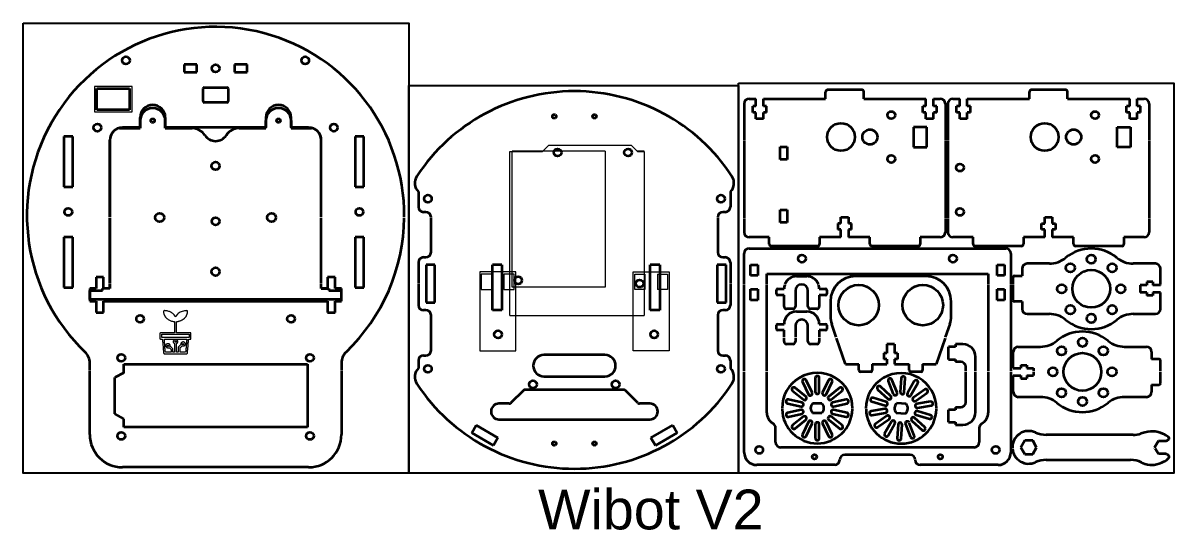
# Model space of a CAD drawing. Extents: x 80 to 538, y 371 to 572.
import ezdxf

# ---------------------------------------------------------------- set-up
doc = ezdxf.new("R2010")
doc.units = 0

msp = doc.modelspace()

# ---------------------------------------------------------------- linework, layer by layer
at = {"color": 7, "lineweight": 35, "ltscale": 0.075}
for p, q in [((144.27, 555.75), (144.27, 552.75)), ((149.27, 552.75), (149.27, 555.75)), ((164.27, 555.75), (164.27, 552.75)), ((169.27, 552.75), (169.27, 555.75)), ((371.57, 539.19), (371.57, 542.19)), ((374.57, 539.19), (374.57, 542.19)), ((439.17, 539.19), (439.17, 542.19)), ((442.17, 539.19), (442.17, 542.19)), ((452.57, 539.19), (452.57, 542.19)), ((455.57, 539.19), (455.57, 542.19)), ((520.17, 539.19), (520.17, 542.19)), ((523.17, 539.19), (523.17, 542.19)), ((126.77, 533.5), (126.77, 530.5)), ((136.77, 530.5), (136.77, 533.5)), ((176.77, 530.5), (176.77, 533.5)), ((186.77, 533.5), (186.77, 530.5)), ((374.57, 534.19), (371.57, 534.19)), ((442.17, 534.19), (439.17, 534.19)), ((455.57, 534.19), (452.57, 534.19)), ((523.17, 534.19), (520.17, 534.19)), ((405.37, 495.19), (408.37, 495.19)), ((486.37, 495.19), (489.37, 495.19)), ((405.37, 487.19), (405.37, 490.19)), ((408.37, 490.19), (408.37, 487.19)), ((486.37, 487.19), (486.37, 490.19)), ((489.37, 490.19), (489.37, 487.19)), ((474.37, 471.79), (477.37, 471.79)), ((112.27, 471.25), (109.27, 471.25)), ((114.77, 466.75), (111.77, 466.75)), ((198.77, 466.75), (201.77, 466.75)), ((204.27, 471.25), (201.27, 471.25)), ((524.37, 468.19), (524.37, 465.19)), ((532.37, 468.19), (529.37, 468.19)), ((532.37, 465.19), (529.37, 465.19)), ((477.37, 461.59), (474.37, 461.59)), ((109.27, 457.25), (112.27, 457.25)), ((201.27, 457.25), (204.27, 457.25)), ((426.66, 444.69), (423.66, 444.69)), ((453.87, 444.65), (450.87, 444.65)), ((237.41, 438.19), (237.41, 435.19)), ((361.41, 438.19), (361.41, 435.19)), ((473.87, 435.19), (476.87, 435.19)), ((481.87, 435.19), (481.87, 433.91)), ((531.87, 438.79), (528.87, 438.79)), ((473.87, 432.19), (476.87, 432.19)), ((481.87, 433.61), (481.87, 432.19)), ((528.87, 428.59), (531.87, 428.59)), ((450.87, 412.65), (453.87, 412.65))]:
    msp.add_line(p, q, dxfattribs=at)
at = {"color": 7, "lineweight": 35, "ltscale": 0.125}
for p, q in [((149.27, 555.75), (144.27, 555.75)), ((169.27, 555.75), (164.27, 555.75)), ((144.27, 552.75), (149.27, 552.75)), ((164.27, 552.75), (169.27, 552.75)), ((151.77, 541.22), (151.77, 546.22)), ((161.77, 546.22), (161.77, 541.22)), ((381.19, 518.07), (381.19, 523.07)), ((383.99, 523.07), (383.99, 518.07)), ((381.19, 493.07), (381.19, 498.07)), ((383.99, 498.07), (383.99, 493.07)), ((106.77, 466.75), (106.77, 461.75)), ((206.77, 461.75), (206.77, 466.75)), ((106.77, 466), (111.77, 466)), ((201.77, 466), (206.77, 466)), ((448.07, 438.65), (448.07, 443.65)), ((448.07, 413.65), (448.07, 418.65))]:
    msp.add_line(p, q, dxfattribs=at)
at = {"color": 7, "lineweight": 35, "ltscale": 0.325}
for p, q in [((109.58, 546.28), (122.58, 546.28)), ((122.58, 537.78), (109.58, 537.78))]:
    msp.add_line(p, q, dxfattribs=at)
at = {"color": 7, "lineweight": 35, "ltscale": 0.2125}
for p, q in [((109.58, 537.78), (109.58, 546.28)), ((122.58, 546.28), (122.58, 537.78)), ((405.37, 487.19), (396.87, 487.19)), ((416.87, 487.19), (408.37, 487.19)), ((486.37, 487.19), (477.87, 487.19)), ((497.87, 487.19), (489.37, 487.19))]:
    msp.add_line(p, q, dxfattribs=at)
at = {"color": 7, "lineweight": 35, "ltscale": 0.225}
for p, q in [((152.27, 546.72), (161.27, 546.72)), ((161.27, 540.72), (152.27, 540.72))]:
    msp.add_line(p, q, dxfattribs=at)
at = {"color": 7, "lineweight": 35, "ltscale": 0.07}
for p, q in [((399.27, 542.19), (399.27, 544.99)), ((414.47, 542.19), (414.47, 544.99)), ((480.27, 542.19), (480.27, 544.99)), ((495.47, 542.19), (495.47, 544.99)), ((381.19, 523.07), (383.99, 523.07)), ((383.99, 518.07), (381.19, 518.07)), ((381.19, 498.07), (383.99, 498.07)), ((383.99, 493.07), (381.19, 493.07)), ((376.87, 484.39), (376.87, 487.19)), ((396.87, 487.19), (396.87, 484.39)), ((416.87, 484.39), (416.87, 487.19)), ((436.87, 487.19), (436.87, 484.39)), ((457.87, 484.39), (457.87, 487.19)), ((477.87, 487.19), (477.87, 484.39)), ((497.87, 484.39), (497.87, 487.19)), ((517.87, 487.19), (517.87, 484.39)), ((450.87, 443.65), (448.07, 443.65)), ((448.07, 438.65), (450.87, 438.65)), ((450.87, 418.65), (448.07, 418.65)), ((448.07, 413.65), (450.87, 413.65))]:
    msp.add_line(p, q, dxfattribs=at)
at = {"color": 7, "lineweight": 35, "ltscale": 0.345}
for p, q in [((413.77, 545.69), (399.97, 545.69)), ((494.77, 545.69), (480.97, 545.69))]:
    msp.add_line(p, q, dxfattribs=at)
at = {"color": 7, "lineweight": 35}
for p, q in [((366.87, 540.19), (366.87, 525.75)), ((374.57, 542.19), (399.27, 542.19)), ((414.47, 542.19), (439.17, 542.19)), ((446.87, 540.19), (446.87, 525.75)), ((447.87, 540.19), (447.87, 525.75)), ((455.57, 542.19), (480.27, 542.19)), ((495.47, 542.19), (520.17, 542.19)), ((527.87, 540.19), (527.87, 525.75)), ((176.77, 530.75), (136.77, 530.75)), ((96.47, 527.25), (96.47, 507.25)), ((99.97, 507.25), (99.97, 527.25)), ((212.21, 527.25), (212.21, 507.25)), ((215.71, 507.25), (215.71, 527.25)), ((114.77, 525.75), (114.77, 495.23)), ((114.77, 495.23), (114.77, 525.75)), ((198.77, 495.23), (198.77, 525.75)), ((198.77, 495.23), (198.77, 525.75)), ((366.87, 525.45), (366.87, 494.67)), ((446.87, 525.45), (446.87, 494.67)), ((447.87, 525.45), (447.87, 494.67)), ((527.87, 525.45), (527.87, 494.67)), ((114.77, 494.93), (114.77, 469.09)), ((114.77, 469.09), (114.77, 494.93)), ((198.77, 469.09), (198.77, 494.93)), ((198.77, 469.09), (198.77, 494.93)), ((366.87, 494.37), (366.87, 489.19)), ((446.87, 494.37), (446.87, 489.19)), ((447.87, 494.37), (447.87, 489.19)), ((527.87, 494.37), (527.87, 489.19)), ((96.47, 487.25), (96.47, 467.25)), ((99.97, 467.25), (99.97, 487.25)), ((212.21, 487.25), (212.21, 467.25)), ((215.71, 467.25), (215.71, 487.25)), ((366.87, 468.53), (366.87, 480.69)), ((368.87, 482.69), (470.87, 482.69)), ((472.87, 480.69), (472.87, 468.53)), ((375.87, 472.69), (463.87, 472.69)), ((375.87, 468.53), (375.87, 472.69)), ((439.16, 471.69), (411.16, 471.69)), ((463.87, 472.69), (463.87, 468.53)), ((114.77, 466.75), (114.77, 468.79)), ((114.77, 468.79), (114.77, 466.75)), ((198.77, 466.75), (198.77, 468.79)), ((198.77, 466.75), (198.77, 468.79)), ((366.87, 433.91), (366.87, 468.23)), ((375.87, 433.91), (375.87, 468.23)), ((463.87, 468.23), (463.87, 433.91)), ((472.87, 468.23), (472.87, 433.91)), ((206.77, 462.5), (106.77, 462.5)), ((112.27, 461.75), (201.27, 461.75)), ((311.51, 440.42), (287.31, 440.42)), ((458.87, 433.91), (458.87, 439.65)), ((106.77, 434.47), (106.77, 437.23)), ((120.24, 436.75), (193.27, 436.75)), ((193.27, 436.75), (193.27, 411.75)), ((206.77, 437.23), (206.77, 434.47)), ((106.77, 408.75), (106.77, 434.17)), ((206.77, 434.17), (206.77, 408.75)), ((287.31, 431.84), (311.51, 431.84)), ((366.87, 401.69), (366.87, 433.61)), ((375.87, 417.46), (375.87, 433.61)), ((458.87, 417.65), (458.87, 433.61)), ((463.87, 433.61), (463.87, 417.46)), ((472.87, 433.61), (472.87, 401.69)), ((319, 426.59), (279.83, 426.59)), ((269.41, 414.79), (329.41, 414.79)), ((193.27, 411.75), (120.24, 411.75)), ((521.52, 408.69), (486.9, 408.69)), ((458.37, 403.69), (381.37, 403.69)), ((432.87, 400.69), (406.87, 400.69)), ((486.9, 398.69), (520.53, 398.69)), ((193.77, 395.75), (119.77, 395.75)), ((402.87, 396.69), (371.87, 396.69)), ((467.87, 396.69), (436.87, 396.69))]:
    msp.add_line(p, q, dxfattribs=at)
at = {"color": 7, "lineweight": 35, "ltscale": 0.0675}
for p, q in [((368.87, 542.19), (371.57, 542.19)), ((442.17, 542.19), (444.87, 542.19)), ((449.87, 542.19), (452.57, 542.19)), ((523.17, 542.19), (525.87, 542.19))]:
    msp.add_line(p, q, dxfattribs=at)
at = {"color": 7, "lineweight": 35, "ltscale": 0.03125}
for p, q in [((371.57, 539.19), (370.32, 539.19)), ((371.57, 536.79), (370.32, 536.79)), ((375.82, 539.19), (374.57, 539.19)), ((375.82, 536.79), (374.57, 536.79)), ((439.17, 539.19), (437.92, 539.19)), ((439.17, 536.79), (437.92, 536.79)), ((443.42, 539.19), (442.17, 539.19)), ((443.42, 536.79), (442.17, 536.79)), ((452.57, 539.19), (451.32, 539.19)), ((452.57, 536.79), (451.32, 536.79)), ((456.82, 539.19), (455.57, 539.19)), ((456.82, 536.79), (455.57, 536.79)), ((520.17, 539.19), (518.92, 539.19)), ((520.17, 536.79), (518.92, 536.79)), ((524.42, 539.19), (523.17, 539.19)), ((524.42, 536.79), (523.17, 536.79)), ((405.37, 492.59), (404.12, 492.59)), ((405.37, 490.19), (404.12, 490.19)), ((409.62, 492.59), (408.37, 492.59)), ((409.62, 490.19), (408.37, 490.19)), ((485.12, 492.59), (486.37, 492.59)), ((486.37, 490.19), (485.12, 490.19)), ((489.37, 492.59), (490.62, 492.59)), ((490.62, 490.19), (489.37, 490.19))]:
    msp.add_line(p, q, dxfattribs=at)
at = {"color": 7, "lineweight": 35, "ltscale": 0.060001}
for p, q in [((370.32, 536.79), (370.32, 539.19)), ((375.82, 536.79), (375.82, 539.19)), ((437.92, 536.79), (437.92, 539.19)), ((443.42, 536.79), (443.42, 539.19)), ((451.32, 536.79), (451.32, 539.19)), ((456.82, 536.79), (456.82, 539.19)), ((518.92, 536.79), (518.92, 539.19)), ((524.42, 536.79), (524.42, 539.19)), ((529.37, 469.39), (526.97, 469.39)), ((529.37, 463.99), (526.97, 463.99)), ((476.87, 436.39), (479.27, 436.39)), ((476.87, 430.99), (479.27, 430.99))]:
    msp.add_line(p, q, dxfattribs=at)
at = {"color": 7, "lineweight": 35, "ltscale": 0.064999}
for p, q in [((371.57, 534.19), (371.57, 536.79)), ((374.57, 534.19), (374.57, 536.79)), ((439.17, 534.19), (439.17, 536.79)), ((442.17, 534.19), (442.17, 536.79)), ((452.57, 534.19), (452.57, 536.79)), ((455.57, 534.19), (455.57, 536.79)), ((520.17, 534.19), (520.17, 536.79)), ((523.17, 534.19), (523.17, 536.79)), ((526.97, 468.19), (524.37, 468.19)), ((526.97, 465.19), (524.37, 465.19)), ((479.27, 435.19), (481.87, 435.19)), ((479.27, 432.19), (481.87, 432.19))]:
    msp.add_line(p, q, dxfattribs=at)
at = {"color": 7, "lineweight": 35, "ltscale": 0.175}
for p, q in [((126.77, 530.75), (119.77, 530.75)), ((193.77, 530.75), (186.77, 530.75))]:
    msp.add_line(p, q, dxfattribs=at)
at = {"color": 7, "lineweight": 35, "ltscale": 0.1}
for p, q in [((126.77, 530.75), (126.77, 534.75)), ((136.77, 534.75), (136.77, 530.75)), ((176.77, 534.75), (176.77, 530.75)), ((186.77, 530.75), (186.77, 534.75)), ((387.75, 471.69), (391.75, 471.69)), ((387.75, 457.69), (391.75, 457.69))]:
    msp.add_line(p, q, dxfattribs=at)
at = {"color": 7, "lineweight": 35, "ltscale": 0.132922}
for p, q in [((439.53, 530.97), (434.21, 530.97)), ((515.21, 530.97), (520.53, 530.97)), ((434.21, 523.01), (439.53, 523.01)), ((520.53, 523.01), (515.21, 523.01))]:
    msp.add_line(p, q, dxfattribs=at)
at = {"color": 7, "lineweight": 35, "ltscale": 0.19882}
for p, q in [((434.21, 530.97), (434.21, 523.01)), ((439.53, 523.01), (439.53, 530.97)), ((515.21, 523.01), (515.21, 530.97)), ((520.53, 530.97), (520.53, 523.01))]:
    msp.add_line(p, q, dxfattribs=at)
at = {"color": 7, "lineweight": 35, "ltscale": 0.0875}
for p, q in [((99.97, 527.25), (96.47, 527.25)), ((215.71, 527.25), (212.21, 527.25)), ((96.47, 507.25), (99.97, 507.25)), ((212.21, 507.25), (215.71, 507.25)), ((99.97, 487.25), (96.47, 487.25)), ((215.71, 487.25), (212.21, 487.25)), ((243.97, 476.19), (240.47, 476.19)), ((359.71, 476.19), (356.21, 476.19)), ((96.47, 467.25), (99.97, 467.25)), ((212.21, 467.25), (215.71, 467.25)), ((106.77, 462.5), (106.77, 466)), ((206.77, 462.5), (206.77, 466)), ((240.47, 461.19), (243.97, 461.19)), ((356.21, 461.19), (359.71, 461.19)), ((258.58, 409.47), (260.33, 412.5)), ((338.49, 412.5), (340.24, 409.47)), ((268.99, 407.5), (267.24, 404.47)), ((331.58, 404.47), (329.83, 407.5))]:
    msp.add_line(p, q, dxfattribs=at)
at = {"color": 7, "lineweight": 35, "ltscale": 0.204246}
for p, q in [((118.6, 530.5), (126.77, 530.5)), ((186.77, 530.5), (194.94, 530.5))]:
    msp.add_line(p, q, dxfattribs=at)
at = {"color": 7, "lineweight": 35, "ltscale": 0.26652}
for p, q in [((136.77, 530.5), (147.43, 530.5)), ((166.1, 530.5), (176.77, 530.5))]:
    msp.add_line(p, q, dxfattribs=at)
at = {"color": 3, "linetype": 'Continuous', "lineweight": 15}
for p, q in [((286.7, 521.23), (289.24, 523.77)), ((289.24, 523.77), (322, 523.77)), ((322, 523.77), (324.54, 521.23)), ((273.74, 456.09), (273.74, 521.23)), ((273.74, 521.23), (286.7, 521.23)), ((274.66, 467.4), (274.66, 521.4)), ((311.66, 521.4), (274.66, 521.4)), ((311.66, 521.4), (311.66, 467.4)), ((327.08, 521.23), (327.08, 456.09)), ((266.41, 472.44), (266.41, 466.44)), ((271.41, 472.44), (271.41, 466.44)), ((327.41, 472.44), (327.41, 466.44)), ((332.41, 472.44), (332.41, 466.44)), ((311.66, 467.4), (274.66, 467.4)), ((271.41, 466.44), (275.41, 466.44)), ((327.41, 466.44), (323.41, 466.44)), ((273.74, 456.09), (327.08, 456.09))]:
    msp.add_line(p, q, dxfattribs=at)
at = {"color": 3}
msp.add_line((327.08, 521.23), (324.54, 521.23), dxfattribs=at)
at = {"color": 7, "lineweight": 35, "ltscale": 0.15}
for p, q in [((237.41, 505.19), (237.41, 499.19)), ((361.41, 505.19), (361.41, 499.19))]:
    msp.add_line(p, q, dxfattribs=at)
at = {"color": 7, "lineweight": 35, "ltscale": 0.025}
for p, q in [((240.41, 497.19), (239.41, 497.19)), ((359.41, 497.19), (358.41, 497.19)), ((239.41, 479.19), (240.41, 479.19)), ((358.41, 479.19), (359.41, 479.19)), ((240.41, 458.19), (239.41, 458.19)), ((359.41, 458.19), (358.41, 458.19)), ((450.87, 444.65), (450.87, 443.65)), ((239.41, 440.19), (240.41, 440.19)), ((358.41, 440.19), (359.41, 440.19)), ((450.87, 438.65), (450.87, 437.65)), ((450.87, 419.65), (450.87, 418.65)), ((450.87, 413.65), (450.87, 412.65))]:
    msp.add_line(p, q, dxfattribs=at)
at = {"color": 7, "lineweight": 35, "ltscale": 0.35}
for p, q in [((242.41, 495.06), (242.41, 495.19)), ((242.41, 481.19), (242.41, 494.76)), ((356.41, 495.19), (356.41, 495.06)), ((356.41, 494.76), (356.41, 481.19)), ((242.41, 442.19), (242.41, 456.19)), ((356.41, 456.19), (356.41, 442.19)), ((454.97, 433.91), (454.97, 435.65)), ((454.97, 421.65), (454.97, 433.61))]:
    msp.add_line(p, q, dxfattribs=at)
at = {"color": 7, "lineweight": 35, "ltscale": 0.065}
for p, q in [((405.37, 492.59), (405.37, 495.19)), ((408.37, 495.19), (408.37, 492.59)), ((486.37, 492.59), (486.37, 495.19)), ((489.37, 495.19), (489.37, 492.59))]:
    msp.add_line(p, q, dxfattribs=at)
at = {"color": 7, "lineweight": 35, "ltscale": 0.06}
for p, q in [((404.12, 492.59), (404.12, 490.19)), ((409.62, 490.19), (409.62, 492.59)), ((485.12, 490.19), (485.12, 492.59)), ((490.62, 492.59), (490.62, 490.19)), ((422.46, 441.09), (422.46, 438.69)), ((427.86, 441.09), (427.86, 438.69)), ((412.51, 434.29), (412.51, 436.69)), ((417.81, 436.69), (417.81, 434.29)), ((432.51, 434.29), (432.51, 436.69)), ((437.81, 436.69), (437.81, 434.29))]:
    msp.add_line(p, q, dxfattribs=at)
at = {"color": 7, "lineweight": 35, "ltscale": 0.2}
for p, q in [((376.87, 487.19), (368.87, 487.19)), ((444.87, 487.19), (436.87, 487.19)), ((457.87, 487.19), (449.87, 487.19)), ((525.87, 487.19), (517.87, 487.19))]:
    msp.add_line(p, q, dxfattribs=at)
at = {"color": 7, "lineweight": 35, "ltscale": 0.464999}
for p, q in [((396.17, 483.69), (377.57, 483.69)), ((436.17, 483.69), (417.57, 483.69)), ((477.17, 483.69), (458.57, 483.69)), ((517.17, 483.69), (498.57, 483.69))]:
    msp.add_line(p, q, dxfattribs=at)
at = {"color": 7, "lineweight": 35, "ltscale": 0.425}
for p, q in [((237.41, 477.19), (237.41, 468.92)), ((361.41, 477.19), (361.41, 468.92)), ((237.41, 468.62), (237.41, 460.19)), ((361.41, 468.62), (361.41, 460.19))]:
    msp.add_line(p, q, dxfattribs=at)
at = {"color": 7, "lineweight": 35, "ltscale": 0.375}
for p, q in [((240.47, 476.19), (240.47, 461.19)), ((243.97, 461.19), (243.97, 476.19)), ((356.21, 476.19), (356.21, 461.19)), ((359.71, 461.19), (359.71, 476.19))]:
    msp.add_line(p, q, dxfattribs=at)
at = {"color": 7, "lineweight": 35, "ltscale": 0.45}
for p, q in [((266.82, 458.19), (266.82, 476.19)), ((270.62, 476.19), (270.62, 458.19)), ((329.56, 458.19), (329.56, 476.19)), ((333.36, 476.19), (333.36, 458.19))]:
    msp.add_line(p, q, dxfattribs=at)
at = {"color": 7, "lineweight": 35, "ltscale": 0.095}
for p, q in [((270.62, 476.19), (266.82, 476.19)), ((333.36, 476.19), (329.56, 476.19)), ((270.62, 458.19), (266.82, 458.19)), ((333.36, 458.19), (329.56, 458.19))]:
    msp.add_line(p, q, dxfattribs=at)
at = {"color": 7, "lineweight": 35, "ltscale": 0.105}
for p, q in [((369.42, 471.99), (369.42, 476.19)), ((372.32, 476.19), (372.32, 471.99)), ((467.42, 471.99), (467.42, 476.19)), ((470.32, 476.19), (470.32, 471.99))]:
    msp.add_line(p, q, dxfattribs=at)
at = {"color": 7, "lineweight": 35, "ltscale": 0.0725}
for p, q in [((369.42, 476.19), (372.32, 476.19)), ((372.32, 471.99), (369.42, 471.99)), ((477.37, 474.69), (477.37, 471.79)), ((369.42, 466.49), (372.32, 466.49)), ((372.32, 462.19), (369.42, 462.19)), ((477.37, 461.59), (477.37, 458.69)), ((528.87, 441.69), (528.87, 438.79)), ((528.87, 428.59), (528.87, 425.69))]:
    msp.add_line(p, q, dxfattribs=at)
at = {"color": 7, "lineweight": 35, "ltscale": 0.072501}
for p, q in [((467.42, 476.19), (470.32, 476.19)), ((470.32, 471.99), (467.42, 471.99)), ((467.42, 466.49), (470.32, 466.49)), ((470.32, 462.19), (467.42, 462.19))]:
    msp.add_line(p, q, dxfattribs=at)
at = {"color": 7, "lineweight": 35, "ltscale": 0.222169}
for p, q in [((488.25, 476.69), (479.37, 476.69)), ((479.37, 456.69), (488.25, 456.69)), ((475.87, 443.69), (484.75, 443.69)), ((484.75, 423.69), (475.87, 423.69))]:
    msp.add_line(p, q, dxfattribs=at)
at = {"color": 7, "lineweight": 35, "ltscale": 0.222168}
for p, q in [((530.37, 476.69), (521.48, 476.69)), ((521.48, 456.69), (530.37, 456.69)), ((517.98, 443.69), (526.87, 443.69)), ((526.87, 423.69), (517.98, 423.69))]:
    msp.add_line(p, q, dxfattribs=at)
at = {"color": 7, "lineweight": 35, "ltscale": 0.23}
for p, q in [((473.87, 468.53), (473.87, 471.29)), ((473.87, 462.09), (473.87, 468.23)), ((532.37, 433.91), (532.37, 438.29)), ((532.37, 429.09), (532.37, 433.61))]:
    msp.add_line(p, q, dxfattribs=at)
at = {"color": 7, "lineweight": 35, "ltscale": 0.1625}
for p, q in [((532.37, 468.53), (532.37, 474.69)), ((532.37, 468.19), (532.37, 468.23)), ((532.37, 458.69), (532.37, 465.19)), ((473.87, 435.19), (473.87, 441.69)), ((473.87, 425.69), (473.87, 432.19))]:
    msp.add_line(p, q, dxfattribs=at)
at = {"color": 7, "lineweight": 35, "ltscale": 0.0625}
for p, q in [((109.27, 466.75), (106.77, 466.75)), ((114.77, 466.75), (112.27, 466.75)), ((201.27, 466.75), (198.77, 466.75)), ((206.77, 466.75), (204.27, 466.75)), ((380.25, 466.69), (382.75, 466.69)), ((396.75, 466.69), (399.25, 466.69)), ((382.75, 464.19), (380.25, 464.19)), ((399.25, 464.19), (396.75, 464.19)), ((106.77, 461.75), (109.27, 461.75)), ((204.27, 461.75), (206.77, 461.75)), ((386.25, 458.69), (383.75, 458.69)), ((395.75, 458.69), (393.25, 458.69)), ((380.25, 452.69), (382.75, 452.69)), ((382.75, 450.19), (380.25, 450.19)), ((396.75, 452.69), (399.25, 452.69)), ((399.25, 450.19), (396.75, 450.19)), ((386.25, 444.69), (383.75, 444.69)), ((395.75, 444.69), (393.25, 444.69))]:
    msp.add_line(p, q, dxfattribs=at)
at = {"color": 7, "lineweight": 35, "ltscale": 0.1125}
for p, q in [((109.27, 471.25), (109.27, 466.75)), ((112.27, 466.75), (112.27, 471.25)), ((201.27, 471.25), (201.27, 466.75)), ((204.27, 466.75), (204.27, 471.25)), ((382.75, 459.69), (382.75, 464.19)), ((396.75, 464.19), (396.75, 459.69)), ((109.27, 461.75), (109.27, 457.25)), ((112.27, 457.25), (112.27, 461.75)), ((201.27, 461.75), (201.27, 457.25)), ((204.27, 457.25), (204.27, 461.75)), ((382.75, 447.42), (382.75, 450.19)), ((396.75, 450.19), (396.75, 447.42)), ((382.75, 445.69), (382.75, 447.12)), ((396.75, 447.12), (396.75, 445.69))]:
    msp.add_line(p, q, dxfattribs=at)
at = {"color": 7, "lineweight": 35, "ltscale": 0.01875}
for p, q in [((111.77, 466), (111.77, 466.75)), ((201.77, 466.75), (201.77, 466))]:
    msp.add_line(p, q, dxfattribs=at)
at = {"color": 7, "lineweight": 35, "ltscale": 0.03}
for p, q in [((526.97, 469.39), (526.97, 468.19)), ((529.37, 469.39), (529.37, 468.19)), ((526.97, 465.19), (526.97, 463.99)), ((529.37, 465.19), (529.37, 463.99)), ((423.66, 441.09), (422.46, 441.09)), ((427.86, 441.09), (426.66, 441.09)), ((423.66, 438.69), (422.46, 438.69)), ((427.86, 438.69), (426.66, 438.69)), ((476.87, 436.39), (476.87, 435.19)), ((479.27, 436.39), (479.27, 435.19)), ((476.87, 432.19), (476.87, 430.99)), ((479.27, 432.19), (479.27, 430.99))]:
    msp.add_line(p, q, dxfattribs=at)
at = {"color": 7, "lineweight": 35, "ltscale": 0.1075}
for p, q in [((369.42, 462.19), (369.42, 466.49)), ((372.32, 466.49), (372.32, 462.19)), ((467.42, 462.19), (467.42, 466.49)), ((470.32, 466.49), (470.32, 462.19))]:
    msp.add_line(p, q, dxfattribs=at)
at = {"color": 7, "lineweight": 35, "ltscale": 0.0375}
for p, q in [((379.75, 464.69), (379.75, 466.19)), ((399.75, 466.19), (399.75, 464.69)), ((379.75, 450.69), (379.75, 452.19)), ((399.75, 452.19), (399.75, 450.69))]:
    msp.add_line(p, q, dxfattribs=at)
at = {"color": 7, "lineweight": 35, "ltscale": 0.15625}
for p, q in [((387.25, 465.94), (387.25, 459.69)), ((392.25, 459.69), (392.25, 465.94)), ((387.25, 451.94), (387.25, 447.42)), ((392.25, 445.69), (392.25, 451.94)), ((387.25, 447.12), (387.25, 445.69))]:
    msp.add_line(p, q, dxfattribs=at)
at = {"color": 7, "lineweight": 35, "ltscale": 0.145833}
for p, q in [((401.16, 461.69), (401.16, 455.86)), ((449.16, 455.86), (449.16, 461.69))]:
    msp.add_line(p, q, dxfattribs=at)
at = {"color": 7, "lineweight": 35, "ltscale": 0.420833}
for p, q in [((403.48, 447.42), (401.7, 452.61)), ((448.62, 452.61), (446.83, 447.42)), ((407.16, 436.69), (403.58, 447.12)), ((446.73, 447.12), (443.16, 436.69))]:
    msp.add_line(p, q, dxfattribs=at)
at = {"color": 7, "lineweight": 35, "ltscale": 0.09}
for p, q in [((423.66, 444.69), (423.66, 441.09)), ((426.66, 444.69), (426.66, 441.09))]:
    msp.add_line(p, q, dxfattribs=at)
at = {"color": 7, "lineweight": 35, "ltscale": 0.086289}
msp.add_line((120.24, 433.3), (120.24, 436.75), dxfattribs=at)
at = {"color": 7, "lineweight": 35, "ltscale": 0.133749}
msp.add_line((407.16, 436.69), (412.51, 436.69), dxfattribs=at)
at = {"color": 7, "lineweight": 35, "ltscale": 0.14625}
msp.add_line((417.81, 436.69), (423.66, 436.69), dxfattribs=at)
at = {"color": 7, "lineweight": 35, "ltscale": 0.05}
for p, q in [((423.66, 438.69), (423.66, 436.69)), ((426.66, 438.69), (426.66, 436.69))]:
    msp.add_line(p, q, dxfattribs=at)
at = {"color": 7, "lineweight": 35, "ltscale": 0.146249}
msp.add_line((426.66, 436.69), (432.51, 436.69), dxfattribs=at)
at = {"color": 7, "lineweight": 35, "ltscale": 0.13375}
msp.add_line((437.81, 436.69), (443.16, 436.69), dxfattribs=at)
at = {"color": 7, "lineweight": 35, "ltscale": 0.0525}
for p, q in [((452.97, 437.65), (450.87, 437.65)), ((450.87, 419.65), (452.97, 419.65))]:
    msp.add_line(p, q, dxfattribs=at)
at = {"color": 7, "lineweight": 35, "ltscale": 0.098822}
msp.add_line((120.24, 433.3), (116.77, 431.42), dxfattribs=at)
at = {"color": 7, "lineweight": 35, "ltscale": 0.361622}
msp.add_line((116.77, 416.96), (116.77, 431.42), dxfattribs=at)
at = {"color": 7, "lineweight": 35, "ltscale": 0.1375}
for p, q in [((393.88, 425.43), (391.5, 430.39)), ((395.16, 431.22), (395.16, 425.72)), ((396.76, 425.72), (396.76, 431.22)), ((400.42, 430.39), (398.04, 425.43)), ((386.12, 426.1), (390.42, 422.67)), ((391.42, 423.92), (387.12, 427.35)), ((390.05, 429.69), (392.44, 424.74)), ((399.48, 424.74), (401.87, 429.69)), ((404.8, 427.35), (400.5, 423.92)), ((401.5, 422.67), (405.8, 426.1)), ((419.96, 426.64), (424.02, 422.94)), ((425.1, 424.12), (421.04, 427.83)), ((434.52, 429.97), (431.81, 425.19)), ((433.2, 424.4), (435.91, 429.18)), ((384.13, 421.15), (389.49, 419.93)), ((389.85, 421.49), (384.49, 422.71)), ((407.43, 422.71), (402.07, 421.49)), ((402.43, 419.93), (407.79, 421.15)), ((417.65, 421.84), (422.92, 420.26)), ((423.37, 421.8), (418.11, 423.37)), ((435.08, 422.2), (439.6, 425.34)), ((441, 421.85), (435.57, 420.98)), ((384.49, 415.83), (389.85, 417.06)), ((402.07, 417.06), (407.43, 415.83)), ((422.83, 418.96), (417.4, 418.09)), ((417.65, 416.51), (423.08, 417.38)), ((435.27, 416.56), (440.54, 414.98)), ((441, 416.52), (435.73, 418.1)), ((435.82, 419.4), (441.25, 420.27)), ((390.42, 415.88), (386.12, 412.45)), ((387.12, 411.2), (391.42, 414.63)), ((392.44, 413.81), (390.05, 408.85)), ((391.5, 408.16), (393.88, 413.11)), ((395.16, 412.82), (395.16, 407.32)), ((396.76, 407.32), (396.76, 412.82)), ((398.04, 413.11), (400.42, 408.16)), ((401.87, 408.85), (399.48, 413.81)), ((400.5, 414.63), (404.8, 411.2)), ((405.8, 412.45), (401.5, 415.88)), ((423.57, 416.16), (419.05, 413.02)), ((419.96, 411.71), (424.48, 414.85)), ((425.45, 413.96), (422.74, 409.18)), ((424.13, 408.39), (426.84, 413.17)), ((428.1, 412.8), (427.73, 407.31)), ((429.33, 407.2), (429.69, 412.69)), ((434.52, 408.39), (432.47, 413.49)), ((433.55, 414.24), (437.61, 410.53)), ((438.69, 411.71), (434.63, 415.42))]:
    msp.add_line(p, q, dxfattribs=at)
at = {"color": 7, "lineweight": 35, "ltscale": 0.1025}
for p, q in [((417.21, 433.69), (413.11, 433.69)), ((437.21, 433.69), (433.11, 433.69))]:
    msp.add_line(p, q, dxfattribs=at)
at = {"color": 7, "lineweight": 35, "ltscale": 0.137499}
for p, q in [((427.66, 425.46), (425.61, 430.57)), ((429.32, 431.16), (428.95, 425.67)), ((430.55, 425.56), (430.92, 431.05)), ((430.99, 412.9), (433.04, 407.79))]:
    msp.add_line(p, q, dxfattribs=at)
at = {"color": 7, "lineweight": 35, "ltscale": 0.173744}
msp.add_line((279.12, 426.3), (274.2, 421.39), dxfattribs=at)
at = {"color": 7, "lineweight": 35, "ltscale": 0.173743}
msp.add_line((324.62, 421.39), (319.7, 426.3), dxfattribs=at)
at = {"color": 7, "lineweight": 35, "ltscale": 0.137501}
for p, q in [((424.12, 429.97), (426.18, 424.87)), ((438.69, 426.65), (434.17, 423.51)), ((389.49, 418.62), (384.13, 417.39)), ((407.79, 417.39), (402.43, 418.62))]:
    msp.add_line(p, q, dxfattribs=at)
at = {"color": 7, "lineweight": 35, "ltscale": 0.102145}
for p, q in [((273.5, 421.09), (269.41, 421.09)), ((329.41, 421.09), (325.33, 421.09))]:
    msp.add_line(p, q, dxfattribs=at)
at = {"color": 7, "lineweight": 35, "ltscale": 0.093633}
for p, q in [((397.83, 421.15), (394.09, 421.15)), ((431.32, 420.93), (427.58, 421.18)), ((394.09, 417.4), (397.83, 417.4)), ((427.33, 417.43), (431.07, 417.18))]:
    msp.add_line(p, q, dxfattribs=at)
at = {"color": 7, "lineweight": 35, "ltscale": 0.098827}
msp.add_line((120.24, 415.08), (116.77, 416.96), dxfattribs=at)
at = {"color": 7, "lineweight": 35, "ltscale": 0.083147}
msp.add_line((120.24, 411.75), (120.24, 415.08), dxfattribs=at)
at = {"color": 7, "lineweight": 35, "ltscale": 0.25}
for p, q in [((260.33, 412.5), (268.99, 407.5)), ((267.24, 404.47), (258.58, 409.47))]:
    msp.add_line(p, q, dxfattribs=at)
at = {"color": 7, "lineweight": 35, "ltscale": 0.250001}
for p, q in [((329.83, 407.5), (338.49, 412.5)), ((340.24, 409.47), (331.58, 404.47))]:
    msp.add_line(p, q, dxfattribs=at)
at = {"color": 7, "lineweight": 35, "ltscale": 0.142688}
for p, q in [((379.37, 405.69), (379.37, 411.4)), ((460.37, 411.4), (460.37, 405.69))]:
    msp.add_line(p, q, dxfattribs=at)
at = {"color": 7, "lineweight": 35, "ltscale": 0.07828}
for p, q in [((478.46, 406.4), (476.89, 403.69)), ((476.89, 403.69), (478.46, 400.98)), ((481.59, 406.4), (478.46, 406.4)), ((483.15, 403.69), (481.59, 406.4)), ((481.59, 400.98), (483.15, 403.69)), ((478.46, 400.98), (481.59, 400.98))]:
    msp.add_line(p, q, dxfattribs=at)
at = {"color": 7, "lineweight": 35, "ltscale": 0.07595}
for p, q in [((530.02, 403.69), (531.54, 406.32)), ((530.11, 403.53), (530.02, 403.69)), ((531.54, 401.06), (530.29, 403.23))]:
    msp.add_line(p, q, dxfattribs=at)
at = {"color": 7, "lineweight": 35, "ltscale": 0.075949}
for p, q in [((531.54, 406.32), (534.58, 406.32)), ((534.58, 401.06), (531.54, 401.06))]:
    msp.add_line(p, q, dxfattribs=at)
for points in [[(80.22, 572.29), (233.63, 572.29), (233.63, 393.46), (80.22, 393.46)], [(233.63, 547.53), (364.67, 547.53), (364.67, 393.46), (233.63, 393.46)], [(364.67, 548.35), (537.75, 548.35), (537.75, 393.46), (364.67, 393.46)]]:
    msp.add_lwpolyline(points, close=True)
at = {"color": 3, "linetype": 'Continuous', "lineweight": 15}
msp.add_lwpolyline([(123.65, 537.05), (123.65, 547.05), (108.65, 547.05), (108.65, 537.05)], close=True, dxfattribs=at)
for points in [[(276.06, 467), (276.06, 473.44), (261.76, 473.44), (261.76, 442.04), (276.06, 442.04), (276.06, 473.44)], [(266.41, 472.44), (262.41, 472.44), (262.41, 466.44), (266.41, 466.44)], [(275.41, 466.44), (275.41, 472.44), (271.41, 472.44)], [(322.76, 467), (322.76, 473.44), (337.06, 473.44), (337.06, 442.04), (322.76, 442.04), (322.76, 473.44)], [(323.41, 466.44), (323.41, 472.44), (327.41, 472.44)], [(332.41, 472.44), (336.41, 472.44), (336.41, 466.44), (332.41, 466.44)]]:
    msp.add_lwpolyline(points, dxfattribs=at)
for points in [[(136.17, 457.89, 0.06243), (136.11, 457.82, 0.095329), (136.08, 457.74, 0.052055), (136.08, 457.63, 0.008033), (136.09, 457.4, 0.019619), (136.13, 457.09, 0.014307), (136.2, 456.75, 0.008091), (136.27, 456.44, 0.177661), (136.33, 456.36, -0.115974), (136.34, 456.34, -0.006792), (136.39, 456.26, -0.009984), (136.43, 456.17, -0.007168), (136.48, 456.06, 0.015595), (136.53, 455.94, 0.015505), (136.59, 455.83, 0.015544), (136.65, 455.74, 0.056743), (136.69, 455.68, -0.025343), (136.73, 455.64, -0.028687), (136.76, 455.6, -0.029725), (136.79, 455.57, -0.119676), (136.79, 455.54, 0.202931), (136.84, 455.44, 0.005175), (137.22, 455.07, 0.011737), (137.61, 454.73, 0.028906), (137.91, 454.5, 0.031277), (138.43, 454.2, 0.027909), (139, 453.96, 0.027879), (139.59, 453.78, 0.031022), (140.18, 453.67), (140.48, 453.64), (140.48, 451.44), (140.48, 449.25), (137.73, 449.25), (134.98, 449.25), (134.81, 449.13), (134.64, 449.02), (134.64, 447.94), (134.64, 446.87), (134.81, 446.75, 0.041624), (134.91, 446.7, 0.049689), (135.01, 446.66, 0.040704), (135.13, 446.64, 0.0175), (135.3, 446.64, -0.007086), (135.49, 446.63, -0.086207), (135.57, 446.62, -0.221674), (135.6, 446.58, -0.081654), (135.61, 446.51, 0.031183), (135.62, 446.46, 0.04025), (135.63, 446.42, 0.0451), (135.64, 446.39, 0.18027), (135.66, 446.37, -0.279484), (135.67, 446.35, -0.000378), (135.73, 445.74, -0.002897), (135.78, 445.05, -0.001762), (135.84, 444.23, 0.00143), (135.9, 443.41, 0.002338), (135.96, 442.72, 0.00029), (136.01, 442.11, 0.214541), (136.02, 442.08, -0.199811), (136.04, 442.05, -0.004281), (136.06, 441.91, -0.009175), (136.08, 441.74, -0.005977), (136.09, 441.54, 0.008518), (136.11, 441.31, 0.022468), (136.14, 441.14, 0.029803), (136.17, 441.02, 0.120138), (136.2, 440.96, 0.191284), (136.32, 440.91, 0.003091), (137.03, 440.89, 0.003828), (138.2, 440.88, 0.000429), (140.86, 440.88, 0.000306), (143.86, 440.88, 0.005172), (144.85, 440.89, 0.008652), (145.39, 440.91, 0.224382), (145.51, 440.98, 0.102504), (145.55, 441.06, 0.018573), (145.58, 441.21, 0.015977), (145.6, 441.43, 0.006916), (145.63, 441.72, -0.00493), (145.64, 441.97, -0.007701), (145.66, 442.18, -0.003007), (145.68, 442.36, -0.209089), (145.7, 442.39, 0.217737), (145.71, 442.41, 0.000319), (145.76, 443.01, 0.002466), (145.82, 443.69, 0.001509), (145.88, 444.49, -0.000882), (145.93, 445.28, -0.001445), (145.98, 445.96, -0.000136), (146.03, 446.56, -0.166192), (146.04, 446.58, -0.169566), (146.06, 446.59, -0.003523), (146.17, 446.61, -0.007813), (146.3, 446.63, -0.00513), (146.45, 446.64, 0.012853), (146.6, 446.66, 0.016007), (146.74, 446.69, 0.014325), (146.86, 446.72, 0.106593), (146.91, 446.74, 0.187617), (146.95, 446.81, 0.018734), (146.97, 447.01, 0.013002), (146.98, 447.34, 0.002323), (146.98, 447.95, 0.001456), (146.98, 448.69, 0.021751), (146.97, 448.95, 0.070901), (146.93, 449.08, 0.147006), (146.87, 449.17, 0.13863), (146.73, 449.21, 0.008115), (146.29, 449.23, 0.006115), (145.56, 449.24, 0.000771), (143.97, 449.25), (141.19, 449.25), (141.2, 451.38, -0.001646), (141.2, 452.21, -0.002642), (141.21, 452.91, -0.000494), (141.22, 453.53, -0.14723), (141.23, 453.58, -0.169856), (141.27, 453.6, -0.010823), (141.39, 453.63, -0.014885), (141.53, 453.67, -0.010466), (141.7, 453.7, 0.023943), (142.09, 453.77, 0.014437), (142.54, 453.9, 0.014254), (142.97, 454.05, 0.038402), (143.26, 454.18, 0.007835), (143.64, 454.41, 0.014438), (143.94, 454.6, 0.017603), (144.18, 454.77, 0.028146), (144.37, 454.94, 0.007809), (144.49, 455.07, 0.007451), (144.61, 455.2, 0.004639), (144.76, 455.37, 0.001053), (145.02, 455.67, 0.038837), (145.07, 455.74, 0.013355), (145.13, 455.85, 0.01318), (145.19, 455.98, 0.014884), (145.24, 456.1, -0.008373), (145.29, 456.21, -0.011468), (145.34, 456.31, -0.008364), (145.38, 456.39, -0.119276), (145.4, 456.42, 0.191092), (145.46, 456.5, 0.008899), (145.53, 456.84, 0.01568), (145.58, 457.2, 0.028145), (145.6, 457.5, 0.037771), (145.57, 457.8, 0.205141), (145.49, 457.94, 0.153141), (145.31, 458, 0.018857), (144.9, 457.98, 0.042329), (143.97, 457.84, 0.041182), (143.06, 457.53, 0.043233), (142.26, 457.11, 0.062797), (141.65, 456.59, -0.000959), (141.57, 456.51, -0.000665), (141.49, 456.41, -0.00067), (141.4, 456.32, -0.001381), (141.34, 456.25, 0.012375), (141.28, 456.19, 0.016737), (141.24, 456.14, 0.013748), (141.2, 456.09, 0.147649), (141.19, 456.06, -0.127793), (141.19, 456.04, -0.020881), (141.17, 456.01, -0.021827), (141.14, 455.96, -0.017702), (141.1, 455.92, 0.023635), (141.06, 455.87, 0.01241), (141.01, 455.81, 0.012318), (140.96, 455.74, 0.018495), (140.93, 455.67), (140.85, 455.53), (140.78, 455.65, 0.011435), (140.76, 455.7, 0.013166), (140.73, 455.75, 0.012299), (140.7, 455.78, 0.071268), (140.69, 455.8, -0.071599), (140.67, 455.82, -0.006568), (140.63, 455.87, -0.008379), (140.58, 455.94, -0.00647), (140.54, 456.01, 0.017515), (140.48, 456.1, 0.009504), (140.41, 456.2, 0.009458), (140.33, 456.3, 0.014756), (140.26, 456.38, 0.021235), (140.07, 456.56, 0.004934), (139.74, 456.85, 0.001249), (139.38, 457.16, 0.179494), (139.33, 457.18, -0.122166), (139.31, 457.19, -0.002172), (139.23, 457.23, -0.005301), (139.12, 457.29, -0.003494), (139.01, 457.36, 0.044751), (138.5, 457.6, 0.023781), (137.83, 457.81, 0.023719), (137.14, 457.95, 0.040149), (136.55, 458, 0.019708), (136.41, 458, 0.050768), (136.31, 457.98, 0.066259), (136.24, 457.95, 0.060021)], [(146.26, 447.97), (146.26, 447.3), (140.84, 447.3), (135.41, 447.3), (135.41, 447.93, -0.005049), (135.41, 448.18, -0.00776), (135.42, 448.39, -0.003323), (135.43, 448.57, -0.182194), (135.44, 448.6, -0.197221), (135.48, 448.61, -0.000055), (137.05, 448.62, -0.000979), (138.8, 448.63, -0.000593), (140.87, 448.63), (146.26, 448.63)], [(145.29, 446.62, -0.023488), (145.28, 446.28, -0.000697), (145.17, 444.85, -0.000096), (145.05, 443.3, -0.216581), (145.03, 443.26, 0.204241), (145.02, 443.23, 0.003334), (145, 443.07, 0.008076), (144.98, 442.87, 0.005199), (144.96, 442.64, -0.002049), (144.95, 442.4, -0.001853), (144.93, 442.14, -0.001855), (144.91, 441.91, -0.005922), (144.9, 441.76), (144.87, 441.46), (143.75, 441.46), (142.63, 441.46), (142.63, 442.4), (142.63, 443.33), (143.05, 443.68, -0.005501), (143.32, 443.9, -0.05724), (143.44, 443.97, -0.104602), (143.55, 444, -0.03571), (143.71, 443.99, 0.049229), (143.96, 443.98, 0.055281), (144.2, 444.03, 0.060511), (144.4, 444.12, 0.088953), (144.55, 444.25, -0.000546), (144.6, 444.32, -0.000536), (144.66, 444.38, -0.000527), (144.7, 444.44, -0.002038), (144.73, 444.48, 0.145179), (144.77, 444.57, 0.023306), (144.79, 444.77, 0.020326), (144.78, 444.97, 0.226059), (144.74, 445.04, -0.061206), (144.72, 445.06, -0.011707), (144.69, 445.11, -0.01232), (144.65, 445.16, -0.011063), (144.61, 445.21, 0.097495), (144.49, 445.34, 0.046096), (144.29, 445.45, 0.044884), (144.07, 445.53, 0.063024), (143.86, 445.56, 0.061937), (143.65, 445.53, 0.047155), (143.43, 445.46, 0.047295), (143.23, 445.34, 0.063586), (143.07, 445.2, 0.042781), (142.99, 445.08, 0.071706), (142.95, 444.96, 0.055367), (142.93, 444.82, 0.01658), (142.93, 444.61, -0.10062), (142.92, 444.51, -0.084451), (142.86, 444.41, -0.039724), (142.75, 444.29, -0.005961), (142.49, 444.07, -0.001203), (142.32, 443.92, -0.00171), (142.16, 443.79, -0.000952), (142.03, 443.68, -0.025097), (141.99, 443.66, 0.227139), (141.97, 443.61, 0.004322), (141.94, 443.35, 0.008503), (141.93, 443.01, 0.003701), (141.91, 442.55), (141.89, 441.49), (141.55, 441.49), (141.22, 441.49), (141.21, 443.22), (141.19, 444.95), (141.31, 444.99, 0.061951), (141.37, 445.02, 0.018406), (141.44, 445.08, 0.01816), (141.53, 445.16, 0.018672), (141.6, 445.24, 0.022613), (141.7, 445.35, 0.069466), (141.75, 445.44, 0.070673), (141.78, 445.54, 0.023981), (141.78, 445.69, 0.025007), (141.77, 445.84, 0.070878), (141.75, 445.94, 0.067443), (141.69, 446.04, 0.021104), (141.59, 446.16, 0.076427), (141.35, 446.35, 0.075032), (141.06, 446.46, 0.075451), (140.76, 446.48, 0.078681), (140.47, 446.41, 0.048583), (140.39, 446.37, 0.020517), (140.29, 446.29, 0.020069), (140.18, 446.2, 0.024707), (140.1, 446.11, 0.016885), (139.99, 445.98, 0.07768), (139.94, 445.89, 0.08442), (139.92, 445.79, 0.021988), (139.93, 445.63, 0.026019), (139.95, 445.49, 0.062203), (139.98, 445.39, 0.061961), (140.04, 445.29, 0.025652), (140.13, 445.18, 0.019347), (140.21, 445.11, 0.023661), (140.29, 445.05, 0.023131), (140.36, 445.01, 0.130962), (140.4, 445, -0.385202), (140.45, 444.96, -0.013911), (140.46, 444.7, -0.00996), (140.48, 444.25, -0.001144), (140.48, 443.23), (140.48, 441.46), (140.15, 441.46), (139.81, 441.46), (139.81, 442.14), (139.81, 442.82), (139.59, 443.03, 0.00664), (139.49, 443.13, 0.003018), (139.35, 443.25, 0.002988), (139.2, 443.39, 0.004098), (139.06, 443.5), (138.75, 443.77), (138.77, 444.01, 0.021808), (138.78, 444.15, 0.069064), (138.77, 444.24, 0.077982), (138.73, 444.32, 0.033189), (138.67, 444.41, -0.011065), (138.61, 444.47, -0.015046), (138.57, 444.53, -0.011891), (138.54, 444.58, -0.140729), (138.53, 444.6, 0.296317), (138.49, 444.66, 0.019088), (138.27, 444.75, 0.026939), (138.03, 444.82, 0.058251), (137.84, 444.84, 0.045153), (137.62, 444.82, 0.061773), (137.43, 444.77, 0.060745), (137.26, 444.66, 0.041864), (137.1, 444.51, 0.022907), (137, 444.39, 0.066983), (136.95, 444.3, 0.068696), (136.93, 444.2, 0.025002), (136.92, 444.05, 0.02557), (136.93, 443.9, 0.073845), (136.95, 443.8, 0.068057), (137.01, 443.71, 0.019421), (137.12, 443.58, 0.063932), (137.3, 443.42, 0.06527), (137.52, 443.32, 0.061775), (137.76, 443.28, 0.048392), (138.03, 443.29, -0.048213), (138.17, 443.29, -0.101566), (138.28, 443.26, -0.051797), (138.4, 443.18, -0.005575), (138.67, 442.97), (139.09, 442.62), (139.09, 442.04), (139.1, 441.46), (137.96, 441.48), (136.82, 441.49), (136.77, 442.21, 0.004395), (136.75, 442.48, 0.00691), (136.73, 442.72, 0.002444), (136.71, 442.92, 0.209845), (136.69, 442.95, -0.221256), (136.66, 443.01, -0.00015), (136.53, 444.79, -0.000217), (136.4, 446.55, -0.139173), (136.42, 446.65, -0.277121), (136.44, 446.66, -0.000083), (137.73, 446.68, -0.001346), (139.17, 446.68, -0.000813), (140.86, 446.69, -0.000567), (143.15, 446.68, -0.003047), (144.39, 446.67, -0.000892), (145.25, 446.66, -0.403166)]]:
    msp.add_lwpolyline(points, format="xyb", close=True, dxfattribs=at)
at = {"color": 7, "lineweight": 35}
for points in [[(534.58, 406.32), (534.99, 406.45), (535.35, 406.61), (535.62, 406.8), (535.76, 406.95), (535.83, 407.12), (535.81, 407.38), (535.66, 407.65), (535.4, 407.92), (535.05, 408.18), (534.67, 408.41), (533.99, 408.76), (533.26, 409.07), (532.36, 409.4), (530.98, 409.79), (530.31, 409.92), (529.67, 410), (529.03, 410.03), (528.42, 410.03), (527.31, 409.9), (526.1, 409.63), (524.62, 409.18)], [(524.83, 397.72), (525.46, 397.44), (526.11, 397.2), (526.68, 397.03), (527.27, 396.9), (528.11, 396.78), (528.98, 396.75), (529.85, 396.8), (530.87, 396.97), (531.9, 397.26), (532.94, 397.66), (533.71, 398.02), (534.34, 398.37), (534.93, 398.75), (535.22, 398.99), (535.47, 399.23), (535.67, 399.49), (535.79, 399.8), (535.79, 400.11), (535.71, 400.3), (535.57, 400.49), (535.3, 400.71), (534.96, 400.9), (534.58, 401.06)]]:
    msp.add_lwpolyline(points, dxfattribs=at)
for centre, radius in [((121.14, 557.46), 1.5), ((192.39, 557.46), 1.5), ((156.77, 554.25), 1.5), ((291.41, 535.19), 0.75), ((307.41, 535.19), 0.75), ((425.37, 535.69), 1.5), ((506.37, 535.69), 1.5), ((109.77, 530.75), 1.5), ((131.77, 533.5), 0.75), ((181.77, 533.5), 0.75), ((203.77, 530.75), 1.5), ((405.37, 526.99), 5.5), ((486.37, 526.99), 5.5), ((416.87, 526.99), 3), ((497.87, 526.99), 3), ((292.73, 520.85), 1.5), ((320.73, 520.85), 1.5), ((156.77, 515.5), 1.6), ((425.37, 518.29), 1.5), ((506.37, 518.29), 1.5), ((452.68, 514.87), 1.5), ((241.16, 502.49), 1.5), ((357.66, 502.49), 1.5), ((98.22, 497.25), 1.5), ((213.96, 497.25), 1.5), ((452.68, 497.25), 1.5), ((134.52, 495), 1.75), ((156.77, 493.5), 1.5), ((179.02, 495), 1.75), ((389.87, 478.69), 1.5), ((449.87, 478.69), 1.5), ((496.56, 475), 1.75), ((504.87, 478.44), 1.75), ((513.18, 475), 1.75), ((156.77, 473.5), 1.6), ((277.06, 470.05), 1.5), ((504.87, 466.69), 7.5), ((325.32, 468.78), 1.5), ((412.41, 460.19), 8.05), ((437.91, 460.19), 8.05), ((493.12, 466.69), 1.75), ((516.62, 466.69), 1.75), ((496.56, 458.38), 1.75), ((513.18, 458.38), 1.75), ((126.77, 454.75), 1.5), ((186.77, 454.75), 1.5), ((504.87, 454.94), 1.75), ((269.07, 448.59), 1.5), ((331.11, 448.59), 1.5), ((501.37, 445.44), 1.75), ((119.27, 439.25), 1.5), ((194.27, 439.25), 1.5), ((493.06, 442), 1.75), ((501.37, 433.69), 7.5), ((509.68, 442), 1.75), ((241.16, 434.89), 1.5), ((357.66, 434.89), 1.5), ((489.62, 433.69), 1.75), ((513.12, 433.69), 1.75), ((282.91, 428.69), 1.5), ((315.79, 428.69), 1.5), ((493.06, 425.38), 1.75), ((509.68, 425.38), 1.75), ((501.37, 421.94), 1.75), ((119.27, 408.25), 1.5), ((194.27, 408.25), 1.5), ((291.41, 405.19), 0.75), ((307.41, 405.19), 0.75), ((372.87, 402.69), 1.5), ((466.87, 402.69), 1.5), ((394.87, 399.94), 0.9), ((444.87, 399.94), 0.9)]:
    msp.add_circle(centre, radius, dxfattribs=at)
at = {"color": 3, "linetype": 'Continuous', "lineweight": 15}
for centre in [(137.87, 444), (140.89, 445.71), (143.82, 444.73)]:
    msp.add_circle(centre, 0.274, dxfattribs=at)
at = {"color": 7, "lineweight": 35}
for centre, radius, start, end in [((156.77, 495.75), 75, 359.5983, 226.2623), ((152.27, 546.22), 0.5, 90, 180), ((161.27, 546.22), 0.5, 0, 90), ((299.41, 470.19), 75, 33.3862, 146.6138), ((399.97, 544.99), 0.7, 90, 180), ((413.77, 544.99), 0.7, 360, 90), ((480.97, 544.99), 0.7, 90, 180), ((494.77, 544.99), 0.7, 360, 90), ((152.27, 541.22), 0.5, 180, 270), ((161.27, 541.22), 0.5, 270, 360), ((368.87, 540.19), 2, 90, 180), ((444.87, 540.19), 2, 0, 90), ((449.87, 540.19), 2, 90, 180), ((525.87, 540.19), 2, 0, 90), ((131.77, 534.75), 5, 0, 180), ((131.77, 533.5), 5, 0, 180), ((181.77, 534.75), 5, 0, 180), ((181.77, 533.5), 5, 0, 180), ((119.77, 525.75), 5, 90, 180), ((193.77, 525.75), 5, 0, 90), ((119.77, 525.75), 5, 114.1259, 180), ((118.6, 528.36), 2.14, 90, 114.1259), ((147.43, 524.5), 6, 32.7188, 90), ((156.77, 530.5), 5.1, 212.7188, 327.2812), ((166.1, 524.5), 6, 90, 147.2812), ((194.94, 528.36), 2.14, 65.8741, 90), ((193.77, 525.75), 5, 360, 65.8741), ((240.96, 508.71), 5, 146.6138, 224.7425), ((357.86, 508.71), 5, 315.2575, 33.3862), ((239.41, 499.19), 2, 180, 270), ((359.41, 499.19), 2, 270, 0), ((156.77, 495.75), 75, 313.7377, 359.3691), ((240.41, 495.19), 2, 360, 90), ((358.41, 495.19), 2, 90, 180), ((368.87, 489.19), 2, 180, 270), ((444.87, 489.19), 2, 270, 0), ((449.87, 489.19), 2, 180, 270), ((525.87, 489.19), 2, 270, 0), ((240.41, 481.19), 2, 270, 0), ((358.41, 481.19), 2, 180, 270), ((368.87, 480.69), 2, 90, 180), ((377.57, 484.39), 0.7, 180, 270), ((396.17, 484.39), 0.7, 270, 0), ((417.57, 484.39), 0.7, 180, 270), ((436.17, 484.39), 0.7, 270, 0), ((458.57, 484.39), 0.7, 180, 270), ((470.87, 480.69), 2, 360, 90), ((477.17, 484.39), 0.7, 270, 360), ((504.87, 466.69), 16, 50.2849, 129.7151), ((498.57, 484.39), 0.7, 180, 270), ((517.17, 484.39), 0.7, 270, 0), ((239.41, 477.19), 2, 90, 180), ((359.41, 477.19), 2, 360, 90), ((479.37, 474.69), 2, 90, 180), ((488.25, 486.69), 10, 270, 309.7151), ((521.48, 486.69), 10, 230.2849, 270), ((530.37, 474.69), 2, 360, 90), ((387.75, 466.69), 5, 90, 158.4345), ((391.75, 466.69), 5, 21.5655, 90), ((411.16, 461.69), 10, 90, 180), ((439.16, 461.69), 10, 360, 90), ((474.37, 471.29), 0.5, 90, 180), ((380.25, 466.19), 0.5, 90, 180), ((387.75, 466.69), 5, 162.0874, 180), ((389.75, 465.94), 2.5, 360, 180), ((391.75, 466.69), 5, 360, 17.9126), ((399.25, 466.19), 0.5, 360, 90), ((380.25, 464.69), 0.5, 180, 270), ((399.25, 464.69), 0.5, 270, 360), ((239.41, 460.19), 2, 180, 270), ((240.41, 456.19), 2, 0, 90), ((358.41, 456.19), 2, 90, 180), ((359.41, 460.19), 2, 270, 0), ((383.75, 459.69), 1, 180, 270), ((387.75, 452.69), 5, 90, 180), ((386.25, 459.69), 1, 270, 360), ((391.75, 452.69), 5, 360, 90), ((393.25, 459.69), 1, 180, 270), ((395.75, 459.69), 1, 270, 0), ((474.37, 462.09), 0.5, 180, 270), ((479.37, 458.69), 2, 180, 270), ((530.37, 458.69), 2, 270, 0), ((389.75, 451.94), 2.5, 360, 180), ((411.16, 455.86), 10, 180, 198.9246), ((439.16, 455.86), 10, 341.0754, 360), ((488.25, 446.69), 10, 50.2849, 90), ((504.87, 466.69), 16, 230.2849, 309.7151), ((521.48, 446.69), 10, 90, 129.7151), ((380.25, 452.19), 0.5, 90, 180), ((380.25, 450.69), 0.5, 180, 270), ((399.25, 452.19), 0.5, 0, 90), ((399.25, 450.69), 0.5, 270, 0), ((501.37, 433.69), 16, 50.2849, 129.7151), ((383.75, 445.69), 1, 180, 270), ((386.25, 445.69), 1, 270, 0), ((393.25, 445.69), 1, 180, 270), ((395.75, 445.69), 1, 270, 0), ((453.87, 439.65), 5, 360, 90), ((484.75, 453.69), 10, 270, 309.7151), ((517.98, 453.69), 10, 230.2849, 270), ((100.77, 437.23), 6, 0, 46.2623), ((212.77, 437.23), 6, 133.7377, 180), ((239.41, 438.19), 2, 90, 180), ((240.41, 442.19), 2, 270, 360), ((287.31, 436.13), 4.29, 90, 270), ((311.51, 436.13), 4.29, 270, 90), ((358.41, 442.19), 2, 180, 270), ((359.41, 438.19), 2, 360, 90), ((475.87, 441.69), 2, 90, 180), ((526.87, 441.69), 2, 0, 90), ((240.96, 431.67), 5, 135.2575, 213.3862), ((357.86, 431.67), 5, 326.6138, 44.7425), ((452.97, 435.65), 2, 360, 90), ((531.87, 438.29), 0.5, 0, 90), ((395.96, 419.27), 14, 359.3847, 180.6153), ((390.78, 430.04), 0.8, 25.7143, 205.7143), ((395.96, 431.22), 0.8, 0, 180), ((401.15, 430.04), 0.8, 334.2857, 154.2857), ((413.11, 434.29), 0.6, 180, 270), ((429.32, 419.18), 14, 359.7644, 180.2356), ((417.21, 434.29), 0.6, 270, 0), ((424.87, 430.27), 0.8, 21.8996, 201.8996), ((430.12, 431.1), 0.8, 356.1853, 176.1853), ((433.11, 434.29), 0.6, 180, 270), ((435.21, 429.58), 0.8, 330.4711, 150.4711), ((437.21, 434.29), 0.6, 270, 360), ((299.41, 470.19), 75, 213.3862, 326.6138), ((279.83, 425.59), 1, 90, 135), ((319, 425.59), 1, 45, 90), ((386.62, 426.72), 0.8, 51.4286, 231.4286), ((395.96, 425.72), 0.8, 180, 360), ((405.3, 426.72), 0.8, 308.5714, 128.5714), ((420.5, 427.24), 0.8, 47.6139, 227.6139), ((429.75, 425.62), 0.8, 176.1853, 356.1853), ((439.14, 425.99), 0.8, 304.7568, 124.7568), ((475.87, 425.69), 2, 180, 270), ((526.87, 425.69), 2, 270, 360), ((531.87, 429.09), 0.5, 270, 0), ((269.41, 417.94), 3.15, 90, 270), ((273.5, 422.09), 1, 270, 315), ((325.33, 422.09), 1, 225, 270), ((329.41, 417.94), 3.15, 270, 90), ((384.31, 421.93), 0.8, 77.1429, 257.1429), ((389.67, 420.71), 0.8, 257.1429, 77.1429), ((390.92, 423.29), 0.8, 231.4286, 51.4286), ((393.16, 425.08), 0.8, 205.7143, 25.7143), ((395.96, 419.27), 2.65, 134.9643, 225.0357), ((395.96, 419.27), 2.65, 314.9643, 45.0357), ((398.76, 425.08), 0.8, 154.2857, 334.2857), ((401, 423.29), 0.8, 128.5714, 308.5714), ((402.25, 420.71), 0.8, 102.8571, 282.8571), ((407.61, 421.93), 0.8, 282.8571, 102.8571), ((417.88, 422.61), 0.8, 73.3282, 253.3282), ((423.14, 421.03), 0.8, 253.3282, 73.3282), ((424.56, 423.53), 0.8, 227.6139, 47.6139), ((426.92, 425.16), 0.8, 201.8996, 21.8996), ((429.32, 419.18), 2.65, 131.1496, 221.221), ((432.5, 424.79), 0.8, 150.4711, 330.4711), ((434.62, 422.86), 0.8, 124.7568, 304.7568), ((435.69, 420.19), 0.8, 99.0425, 279.0425), ((441.12, 421.06), 0.8, 279.0425, 99.0425), ((452.97, 421.65), 2, 270, 0), ((484.75, 413.69), 10, 50.2849, 90), ((501.37, 433.69), 16, 230.2849, 309.7151), ((517.98, 413.69), 10, 90, 129.7151), ((380.87, 417.46), 5, 180, 240), ((395.96, 419.27), 14, 181.8433, 358.1567), ((384.31, 416.61), 0.8, 102.8571, 282.8571), ((389.67, 417.84), 0.8, 282.8571, 102.8571), ((402.25, 417.84), 0.8, 77.1429, 257.1429), ((407.61, 416.61), 0.8, 257.1429, 77.1429), ((429.32, 419.18), 14, 181.4635, 358.5365), ((417.52, 417.3), 0.8, 99.0425, 279.0425), ((422.95, 418.17), 0.8, 279.0425, 99.0425), ((429.32, 419.18), 2.65, 311.1497, 41.221), ((435.5, 417.33), 0.8, 73.3282, 253.3282), ((440.77, 415.75), 0.8, 253.3282, 73.3282), ((453.87, 417.65), 5, 270, 360), ((458.87, 417.46), 5, 300, 0), ((377.37, 411.4), 2, 360, 60), ((386.62, 411.82), 0.8, 128.5714, 308.5714), ((390.92, 415.25), 0.8, 308.5714, 128.5714), ((393.16, 413.46), 0.8, 334.2857, 154.2857), ((395.96, 412.82), 0.8, 0, 180), ((398.76, 413.46), 0.8, 25.7143, 205.7143), ((401, 415.25), 0.8, 51.4286, 231.4286), ((405.3, 411.82), 0.8, 231.4286, 51.4286), ((419.51, 412.37), 0.8, 124.7568, 304.7568), ((424.02, 415.5), 0.8, 304.7568, 124.7568), ((426.14, 413.57), 0.8, 330.4711, 150.4711), ((428.89, 412.74), 0.8, 356.1853, 176.1853), ((431.73, 413.2), 0.8, 21.8996, 201.8996), ((434.09, 414.83), 0.8, 47.6139, 227.6139), ((462.37, 411.4), 2, 120, 180), ((119.77, 408.75), 13, 180, 270), ((193.77, 408.75), 13, 270, 0), ((390.78, 408.51), 0.8, 154.2857, 334.2857), ((395.96, 407.32), 0.8, 180, 0), ((401.15, 408.51), 0.8, 205.7143, 25.7143), ((423.43, 408.78), 0.8, 150.4711, 330.4711), ((428.53, 407.26), 0.8, 176.1853, 356.1853), ((433.78, 408.09), 0.8, 201.8996, 21.8996), ((438.15, 411.12), 0.8, 227.6139, 47.6139), ((480.02, 403.69), 6.5, 65.38, 181.4086), ((486.9, 418.69), 10, 245.38, 270), ((521.52, 418.69), 10, 270, 288.0655), ((381.37, 405.69), 2, 180, 270), ((458.37, 405.69), 2, 270, 0), ((480.02, 403.69), 6.5, 184.0562, 294.62), ((371.87, 401.69), 5, 180, 270), ((402.87, 398.69), 2, 270, 0), ((406.87, 398.69), 2, 90, 180), ((432.87, 398.69), 2, 360, 90), ((436.87, 398.69), 2, 180, 270), ((467.87, 401.69), 5, 270, 360), ((486.9, 388.69), 10, 90, 114.62), ((520.53, 388.69), 10, 64.4905, 90)]:
    msp.add_arc(centre, radius, start, end, dxfattribs=at)

# ---------------------------------------------------------------- texts
at = {"color": 5, "insert": (284.96, 386.9), "char_height": 15.8197, "attachment_point": 1}
msp.add_mtext_dynamic_manual_height_columns('{\\fArial|b0|i0|c0|p34;Wibot V2}', width=135.9355, gutter_width=1, heights=[0], dxfattribs=at)

doc.saveas('drawing.dxf')
